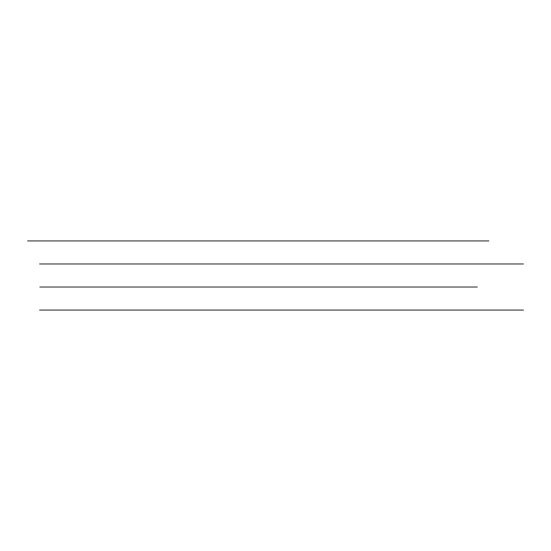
<?xml version="1.0" encoding="UTF-8"?>
<svg xmlns="http://www.w3.org/2000/svg" width="551" height="551" viewBox="0 0 551 551"><rect width="100%" height="100%" fill="white"/><g stroke="black" fill="none" stroke-linecap="round" stroke-linejoin="round"><path stroke-width="0.83" d="M27.55 240.939L488.889 240.939M39.555 263.977L523.45 263.977M39.789 287.023L477.366 287.023M39.555 310.061L523.45 310.061"/></g></svg>
